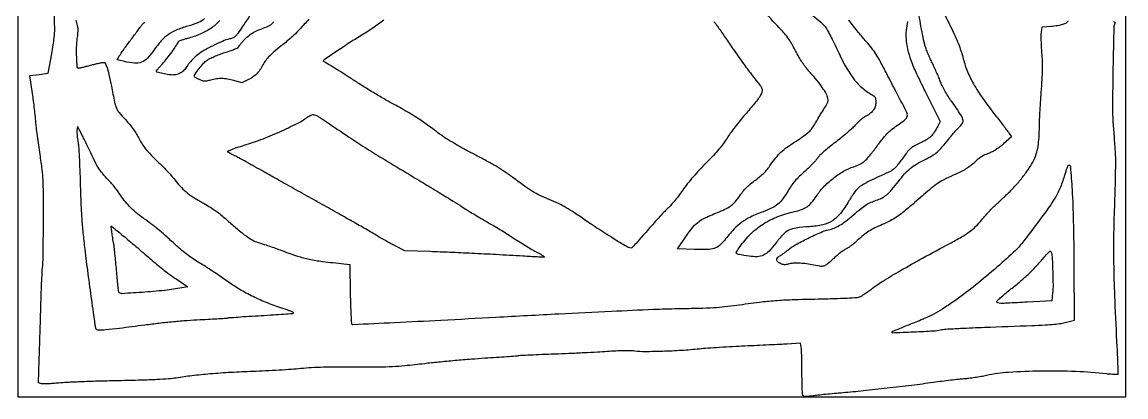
# Model space of a CAD drawing. Header units: millimetres. Extents: x 7 to 202, y 10 to 284.
# Drawn here: x 147.65 to 187.5, y 10 to 23.52 of the extents above; entities that cross this region are included whole.
import ezdxf

# ---------------------------------------------------------------- set-up
doc = ezdxf.new("R2010")
doc.units = ezdxf.units.MM
doc.layers.add('CUT', color=1, linetype='Continuous')
doc.layers.add('ENGRAVE', color=7, linetype='Continuous')

msp = doc.modelspace()

# ---------------------------------------------------------------- linework, layer by layer
at = {"layer": 'CUT'}
msp.add_lwpolyline([(147.5, 10), (187.5, 10), (187.5, 50), (147.5, 50)], close=True, dxfattribs=at)
at = {"layer": 'ENGRAVE', "extrusion": (0, 0, -1)}
for points in [[(-180.863, 23.995, -0.004885), (-181.168, 23.361, 0.006761), (-181.33, 23.02, 0.012304), (-181.452, 22.737, 0.014719), (-181.543, 22.489, 0.019357), (-181.61, 22.258, -0.034759), (-181.769, 21.769, -0.03243), (-181.998, 21.295, -0.025874), (-182.332, 20.768, -0.011552), (-182.823, 20.11, 0.001139), (-182.971, 19.919, 0.001344), (-183.111, 19.738, 0.001174), (-183.228, 19.584, 0.008449), (-183.283, 19.509), (-183.373, 19.382), (-183.08, 19.126, 0.015097), (-182.932, 19.004, 0.024299), (-182.798, 18.911, 0.027624), (-182.669, 18.84, 0.031073), (-182.539, 18.786, -0.029342), (-182.408, 18.733, -0.031951), (-182.288, 18.667, -0.028581), (-182.167, 18.579, -0.01675), (-182.032, 18.461, 0.022169), (-181.878, 18.329, 0.029367), (-181.725, 18.224, 0.023733), (-181.538, 18.122, 0.008977), (-181.268, 17.997, -0.014415), (-180.921, 17.832, -0.035551), (-180.68, 17.686, -0.022937), (-180.408, 17.474, -0.003247), (-179.871, 17.01, 0.007698), (-179.501, 16.696, 0.023012), (-179.235, 16.497, 0.02949), (-178.991, 16.351, 0.021292), (-178.704, 16.217, -0.015188), (-178.432, 16.094, -0.028698), (-178.223, 15.977, -0.02859), (-178.028, 15.836, -0.01495), (-177.801, 15.639, 0.014317), (-177.695, 15.547, 0.011828), (-177.576, 15.455, 0.012001), (-177.464, 15.375, 0.031062), (-177.378, 15.325, -0.036724), (-177.29, 15.272, -0.012212), (-177.17, 15.183, -0.012082), (-177.041, 15.077, -0.013466), (-176.921, 14.969, 0.018067), (-176.717, 14.787, 0.108263), (-176.591, 14.721, 0.1024), (-176.446, 14.713, 0.015349), (-176.158, 14.765, -0.020139), (-175.912, 14.807, -0.025264), (-175.681, 14.825, -0.028039), (-175.477, 14.819, -0.048619), (-175.31, 14.788, 0.03549), (-175.236, 14.773, 0.051014), (-175.169, 14.77, 0.049992), (-175.103, 14.781, 0.032385), (-175.029, 14.807, 0.074602), (-174.929, 14.868, 0.204691), (-174.892, 14.94, 0.204891), (-174.918, 15.016, 0.074742), (-175.009, 15.09, -0.018316), (-175.068, 15.128, -0.006984), (-175.147, 15.184, -0.006905), (-175.231, 15.248, -0.008407), (-175.308, 15.31, 0.048454), (-175.559, 15.481, 0.011103), (-176.014, 15.719, 0.011069), (-176.48, 15.935, 0.049037), (-176.766, 16.029, -0.042333), (-176.968, 16.092, -0.037928), (-177.165, 16.19, -0.029567), (-177.384, 16.339, -0.012678), (-177.658, 16.562, 0.007008), (-177.947, 16.802, 0.027524), (-178.134, 16.937, 0.039959), (-178.298, 17.024, 0.030252), (-178.489, 17.093, -0.050025), (-178.691, 17.176, -0.053939), (-178.867, 17.296, -0.040229), (-179.051, 17.479, -0.014354), (-179.284, 17.768, 0.019226), (-179.51, 18.045, 0.038071), (-179.714, 18.242, 0.039727), (-179.94, 18.401, 0.022963), (-180.233, 18.557, -0.022467), (-180.496, 18.697, -0.044287), (-180.689, 18.835, -0.038752), (-180.87, 19.016, -0.013538), (-181.101, 19.303, 0.009757), (-181.187, 19.41, 0.007069), (-181.286, 19.527, 0.007145), (-181.383, 19.635, 0.015449), (-181.462, 19.714, -0.058133), (-181.597, 19.877, -0.213958), (-181.618, 20.007, -0.082779), (-181.538, 20.181, -0.004766), (-181.203, 20.665, 0.013212), (-181.078, 20.853, 0.013029), (-180.962, 21.048, 0.013719), (-180.864, 21.234, 0.024016), (-180.796, 21.394, -0.009603), (-180.736, 21.544, -0.004836), (-180.655, 21.732, -0.0048), (-180.567, 21.925, -0.007103), (-180.486, 22.092, 0.011571), (-180.41, 22.253, 0.009469), (-180.336, 22.43, 0.009592), (-180.274, 22.594, 0.024741), (-180.237, 22.716, 0.011383), (-180.16, 23.06, 0.006816), (-180.083, 23.471, 0.005908), (-180.022, 23.857, 0.032786)], [(-187.051, 23.541, 0.087839), (-187.1, 23.516, 0.386891), (-187.105, 23.487, -0.133919), (-187.062, 23.341, -0.000725), (-187.033, 21.857, -0.002966), (-187.016, 20.504, -0.019808), (-187.039, 19.831, 0.000519), (-187.059, 19.551, 0.000415), (-187.08, 19.249, 0.000419), (-187.099, 18.969, 0.001062), (-187.113, 18.766, 0.017101), (-187.12, 18.523, 0.002633), (-187.115, 18.04, 0.002937), (-187.102, 17.47, 0.002547), (-187.083, 16.872, -0.006407), (-187.055, 15.756, -0.007518), (-187.058, 14.697, -0.006083), (-187.096, 13.471, -0.002461), (-187.175, 11.802, 0.002407), (-187.192, 11.429, 0.003875), (-187.203, 11.112, 0.000811), (-187.211, 10.834, 0.205129), (-187.202, 10.812, 0.205838), (-187.181, 10.803, 0.004994), (-187.076, 10.807, 0.01007), (-186.952, 10.815, 0.006579), (-186.808, 10.83, -0.018565), (-185.692, 10.915, -0.01315), (-184.436, 10.931, -0.013007), (-183.265, 10.884, -0.037704), (-182.464, 10.77, 0.009907), (-182.269, 10.732, 0.006626), (-182.045, 10.695, 0.006673), (-181.827, 10.665, 0.013033), (-181.652, 10.648, -0.008462), (-181.459, 10.63, -0.002701), (-181.173, 10.599, -0.002695), (-180.855, 10.56, -0.003004), (-180.549, 10.519, 0.003694), (-179.761, 10.415, 0.002678), (-178.883, 10.31, 0.002703), (-178.02, 10.216, 0.004321), (-177.281, 10.147, -0.001869), (-176.971, 10.119, -0.001798), (-176.656, 10.088, -0.001778), (-176.379, 10.06, -0.006537), (-176.203, 10.038, 0.006929), (-176.031, 10.018, 0.033815), (-175.933, 10.014, 0.065838), (-175.873, 10.024, 0.180179), (-175.84, 10.049, 0.128221), (-175.826, 10.093, 0.002883), (-175.815, 10.314, 0.006309), (-175.807, 10.575, 0.004204), (-175.804, 10.874, -0.002866), (-175.802, 11.18, -0.003674), (-175.796, 11.461, -0.002841), (-175.788, 11.696, -0.031276), (-175.779, 11.79), (-175.755, 11.936), (-175.269, 11.907, 0.002163), (-175.014, 11.893, 0.000626), (-174.621, 11.873, 0.00063), (-174.177, 11.852, 0.000672), (-173.743, 11.833, -0.002859), (-173.301, 11.811, -0.002392), (-172.831, 11.783, -0.002413), (-172.402, 11.753, -0.006605), (-172.099, 11.727, 0.009544), (-171.462, 11.675, 0.007561), (-170.771, 11.642, 0.007149), (-170.146, 11.631, 0.029426), (-169.768, 11.652, -0.022557), (-169.593, 11.664, -0.009879), (-169.359, 11.665, -0.008708), (-169.082, 11.656, -0.006056), (-168.77, 11.636, 0.004616), (-168.424, 11.614, 0.00166), (-167.932, 11.588, 0.001646), (-167.392, 11.563, 0.001952), (-166.882, 11.543, -0.001317), (-166.413, 11.525, -0.001875), (-165.996, 11.507, -0.001036), (-165.644, 11.489, -0.027796), (-165.55, 11.479, 0.021658), (-165.459, 11.468, 0.000993), (-165.146, 11.445, 0.001652), (-164.774, 11.419, 0.001183), (-164.357, 11.392, -0.004501), (-163.87, 11.358, -0.002518), (-163.278, 11.308, -0.002512), (-162.68, 11.251, -0.004085), (-162.172, 11.197, 0.003707), (-161.472, 11.121, 0.012891), (-161.018, 11.086, 0.011555), (-160.539, 11.074, 0.002546), (-159.717, 11.075, -0.002916), (-159.055, 11.076, -0.005946), (-158.535, 11.068, -0.007383), (-158.102, 11.049, -0.010068), (-157.712, 11.019, 0.006967), (-157.381, 10.991, 0.002796), (-156.927, 10.961, 0.002766), (-156.437, 10.935, 0.003493), (-155.984, 10.916, -0.005584), (-155.184, 10.88, -0.006958), (-154.442, 10.828, -0.007638), (-153.777, 10.761, -0.012343), (-153.214, 10.682, 0.022035), (-152.936, 10.649, 0.007076), (-152.521, 10.623, 0.005259), (-151.949, 10.602, 0.001934), (-151.142, 10.583, -0.002277), (-150.467, 10.567, -0.002537), (-149.817, 10.546, -0.002341), (-149.262, 10.522, -0.013336), (-148.968, 10.5, 0.007), (-148.765, 10.482, 0.008719), (-148.576, 10.472, 0.007303), (-148.417, 10.468, 0.063778), (-148.348, 10.476), (-148.236, 10.504), (-148.266, 11.324, -0.000741), (-148.279, 11.726, -0.000302), (-148.297, 12.272, -0.000299), (-148.315, 12.86, -0.000381), (-148.331, 13.401, 0.001657), (-148.347, 13.886, 0.00264), (-148.364, 14.301, 0.000558), (-148.381, 14.665, 0.12701), (-148.391, 14.697, -0.134561), (-148.4, 14.729, -0.00037), (-148.409, 15.193, -0.002195), (-148.415, 15.717, -0.001364), (-148.419, 16.332, -0.001402), (-148.419, 17.363, -0.011822), (-148.406, 17.828, -0.018946), (-148.373, 18.206, -0.006808), (-148.298, 18.741, 0.003276), (-148.248, 19.079, 0.003102), (-148.202, 19.424, 0.003081), (-148.164, 19.73, 0.010873), (-148.146, 19.927, -0.008601), (-148.129, 20.115, -0.003109), (-148.099, 20.381, -0.003082), (-148.063, 20.672, -0.003661), (-148.024, 20.947), (-147.93, 21.592), (-148.262, 21.634), (-148.595, 21.675), (-148.719, 22.383, -0.006011), (-148.77, 22.696, -0.009094), (-148.807, 22.969, -0.010083), (-148.828, 23.193, -0.033496), (-148.829, 23.34, 0.011191), (-148.811, 23.8, 0.017234)], [(-149.592, 23.596, 0.012055), (-149.64, 23.4, 0.03877), (-149.658, 23.267, 0.038473), (-149.655, 23.133, 0.011735), (-149.631, 22.93, -0.028749), (-149.605, 22.617, -0.01844), (-149.608, 22.252, -0.009397), (-149.631, 21.909, -0.395029), (-149.681, 21.863, -0.051008), (-149.713, 21.867, -0.001935), (-149.83, 21.894, -0.003464), (-149.967, 21.927, -0.002431), (-150.122, 21.967, 0.003852), (-150.279, 22.006, 0.005067), (-150.422, 22.039, 0.003737), (-150.543, 22.065, 0.047796), (-150.589, 22.07, 0.284967), (-150.652, 22.032, 0.038907), (-150.715, 21.882, 0.024775), (-150.783, 21.63, 0.005964), (-150.872, 21.206, -0.003579), (-150.989, 20.629, -0.047575), (-151.054, 20.422, -0.07367), (-151.151, 20.262, -0.013758), (-151.378, 20.003, 0.013321), (-151.535, 19.824, 0.017247), (-151.668, 19.652, 0.018549), (-151.781, 19.482, 0.02123), (-151.876, 19.312, -0.021556), (-151.984, 19.119, -0.031514), (-152.097, 18.959, -0.024165), (-152.249, 18.788, -0.007467), (-152.495, 18.545, 0.007768), (-152.686, 18.355, 0.006038), (-152.888, 18.143, 0.006109), (-153.072, 17.94, 0.014683), (-153.201, 17.785, -0.026332), (-153.406, 17.551, -0.032047), (-153.623, 17.355, -0.028512), (-153.882, 17.172, -0.015196), (-154.222, 16.974, 0.014516), (-154.453, 16.84, 0.020928), (-154.649, 16.708, 0.016059), (-154.867, 16.535, 0.004982), (-155.184, 16.261, -0.007708), (-155.545, 15.953, -0.023586), (-155.802, 15.759, -0.034233), (-156.014, 15.636, -0.046976), (-156.22, 15.557, 0.011564), (-156.352, 15.516, 0.003112), (-156.56, 15.446, 0.00315), (-156.795, 15.364, 0.003257), (-157.026, 15.28, -0.010321), (-157.596, 15.08, -0.026424), (-158.019, 14.967, -0.022273), (-158.49, 14.888, -0.005609), (-159.263, 14.803), (-159.476, 14.782), (-159.496, 13.721, -0.003286), (-159.506, 13.312, -0.005216), (-159.521, 12.962, -0.001482), (-159.538, 12.659, -0.197735), (-159.554, 12.627, -0.197301), (-159.59, 12.614, -0.000066), (-161.097, 12.686, -0.001078), (-162.771, 12.77, -0.000653), (-164.753, 12.877, 0.000743), (-167.028, 12.999, 0.001263), (-168.931, 13.093, 0.001376), (-170.435, 13.16, 0.005951), (-171.329, 13.186, -0.002368), (-172.104, 13.203, -0.007929), (-172.611, 13.225, -0.010992), (-173.022, 13.258, -0.009419), (-173.452, 13.311, 0.00427), (-174.267, 13.419, 0.011859), (-174.841, 13.477, 0.010829), (-175.446, 13.51, 0.003078), (-176.387, 13.534, -0.002414), (-176.97, 13.549, -0.004815), (-177.432, 13.568, -0.002723), (-177.799, 13.588, -0.088249), (-177.885, 13.608, -0.039766), (-177.945, 13.64, -0.005481), (-178.063, 13.718, -0.00626), (-178.201, 13.814, -0.005262), (-178.345, 13.919, 0.021755), (-178.746, 14.191, 0.006983), (-179.365, 14.56, 0.00595), (-180.16, 15.007, 0.003296), (-181.14, 15.535, -0.010606), (-181.562, 15.77, -0.026978), (-181.854, 15.963, -0.033913), (-182.082, 16.157, -0.028993), (-182.295, 16.391, 0.009767), (-182.391, 16.504, 0.00615), (-182.507, 16.633, 0.006174), (-182.624, 16.756, 0.011259), (-182.723, 16.854, -0.000006), (-182.828, 16.954, -0.000003), (-182.968, 17.085, -0.000003), (-183.115, 17.224, -0.000003), (-183.248, 17.349, -0.021468), (-183.515, 17.623, -0.017073), (-183.778, 17.939, -0.017467), (-184.009, 18.259, -0.030878), (-184.174, 18.54, -0.044161), (-184.264, 18.766, -0.030823), (-184.327, 19.035, -0.02592), (-184.364, 19.355, -0.015253), (-184.377, 19.74, 0.010496), (-184.381, 19.932, 0.002531), (-184.397, 20.251, 0.002597), (-184.419, 20.616, 0.002575), (-184.445, 20.982, -0.004164), (-184.477, 21.457, -0.010642), (-184.491, 21.802, -0.013207), (-184.488, 22.1, -0.010818), (-184.469, 22.418, 0.006206), (-184.454, 22.642, 0.006609), (-184.445, 22.861, 0.00632), (-184.442, 23.05, 0.030244), (-184.448, 23.158), (-184.471, 23.349), (-184.789, 23.374, -0.01676), (-185.041, 23.403, -0.039927), (-185.225, 23.445, -0.056277), (-185.351, 23.5, -0.138363), (-185.421, 23.573, -0.111101)], [(-154.24, 23.649, 0.08562), (-154.012, 23.508, 0.025517), (-153.625, 23.374, -0.026887), (-153.213, 23.23, -0.057346), (-152.918, 23.068, -0.058266), (-152.671, 22.844, -0.028584), (-152.409, 22.509, 0.039991), (-152.175, 22.222, 0.109385), (-151.958, 22.077, 0.111777), (-151.704, 22.039, 0.042798), (-151.348, 22.097), (-151.079, 22.164), (-151.171, 22.315, 0.015086), (-151.224, 22.398, 0.003201), (-151.322, 22.538, 0.003348), (-151.439, 22.699, 0.003175), (-151.559, 22.862, -0.000537), (-151.681, 23.024, -0.000552), (-151.801, 23.185, -0.000534), (-151.905, 23.325, -0.00235), (-151.966, 23.408, 0.033798), (-152.015, 23.468, 0.030403), (-152.075, 23.523, 0.031705)], [(-155.864, 23.743, -0.007732), (-155.596, 23.346, 0.006307), (-155.436, 23.11, 0.052247), (-155.352, 23.012, 0.091189), (-155.267, 22.957, 0.037882), (-155.138, 22.914, -0.042491), (-154.881, 22.828, -0.014272), (-154.522, 22.659, -0.014355), (-154.173, 22.47, -0.040449), (-153.945, 22.311, -0.02475), (-153.859, 22.234, -0.013902), (-153.763, 22.132, -0.013847), (-153.672, 22.024, -0.021932), (-153.6, 21.926, 0.042453), (-153.488, 21.784, 0.068404), (-153.368, 21.688, 0.074226), (-153.235, 21.632, 0.060477), (-153.081, 21.613, 0.042239), (-152.944, 21.624, 0.011926), (-152.734, 21.664, 0.004484), (-152.516, 21.714, 0.348187), (-152.495, 21.74, 0.165755), (-152.502, 21.762, 0.00555), (-152.56, 21.835, 0.009978), (-152.633, 21.921, 0.006726), (-152.718, 22.016, -0.021188), (-152.876, 22.203, -0.010241), (-153.063, 22.453, -0.00797), (-153.233, 22.699, -0.06509), (-153.293, 22.821, 0.218157), (-153.311, 22.84, 0.009228), (-153.397, 22.873, 0.014422), (-153.503, 22.908, 0.009607), (-153.627, 22.942, -0.037778), (-154.088, 23.097, -0.049747), (-154.476, 23.31, -0.053636), (-154.792, 23.58, -0.057032)], [(-158.006, 23.626, -0.012576), (-157.838, 23.443, 0.013477), (-157.664, 23.253, 0.010253), (-157.463, 23.055, 0.01037), (-157.258, 22.869, 0.015761), (-157.072, 22.717, -0.010391), (-156.788, 22.489, -0.024048), (-156.587, 22.305, -0.031628), (-156.443, 22.14, -0.04613), (-156.341, 21.977, 0.030347), (-156.235, 21.795, 0.047014), (-156.12, 21.654, 0.049455), (-155.985, 21.542, 0.038495), (-155.82, 21.447), (-155.577, 21.332), (-155.296, 21.41, -0.022881), (-155.061, 21.464, -0.039847), (-154.862, 21.484, -0.041766), (-154.669, 21.471, -0.028211), (-154.453, 21.427, 0.014058), (-154.316, 21.394, 0.062725), (-154.234, 21.388, 0.071224), (-154.158, 21.402, 0.021343), (-154.048, 21.446, 0.014882), (-153.979, 21.479, 0.022035), (-153.921, 21.512, 0.018411), (-153.877, 21.542, 0.237586), (-153.868, 21.559, 0.153785), (-153.896, 21.648, 0.012646), (-154.042, 21.846, 0.017643), (-154.202, 22.037, 0.053145), (-154.329, 22.151, 0.045149), (-154.423, 22.207, 0.011312), (-154.586, 22.28, 0.011461), (-154.777, 22.356, 0.011311), (-154.972, 22.424, -0.005312), (-155.155, 22.485, -0.008602), (-155.31, 22.541, -0.003078), (-155.44, 22.592, -0.307343), (-155.45, 22.607, 0.163507), (-155.456, 22.626, 0.004745), (-155.51, 22.695, 0.009093), (-155.575, 22.775, 0.006084), (-155.653, 22.865, 0.033236), (-155.805, 23.014, 0.044135), (-155.962, 23.126, 0.035429), (-156.162, 23.226, 0.01333), (-156.455, 23.338, -0.039515), (-156.558, 23.384, -0.046497), (-156.647, 23.444, -0.0385), (-156.736, 23.528, -0.017149)], [(-172.621, 23.548, 0.012324), (-172.692, 23.456, 0.002882), (-172.806, 23.296, 0.002969), (-172.936, 23.112, 0.002912), (-173.064, 22.924, -0.00487), (-173.364, 22.486, -0.003624), (-173.705, 22.009, -0.003065), (-174.02, 21.579, -0.019494), (-174.19, 21.368, 0.022822), (-174.318, 21.206, 0.106716), (-174.366, 21.098, 0.137014), (-174.358, 20.994, 0.047361), (-174.294, 20.856, 0.03082), (-174.227, 20.758, 0.005709), (-174.091, 20.586, 0.006104), (-173.928, 20.389, 0.005533), (-173.754, 20.189, -0.009875), (-173.572, 19.975, -0.007746), (-173.383, 19.737, -0.007842), (-173.213, 19.51, -0.019014), (-173.098, 19.335, 0.020607), (-172.964, 19.135, 0.017224), (-172.806, 18.934, 0.014332), (-172.608, 18.712, 0.00751), (-172.35, 18.447, -0.009287), (-172.105, 18.193, -0.009877), (-171.874, 17.936, -0.010365), (-171.665, 17.683, -0.013777), (-171.487, 17.444, 0.009036), (-171.343, 17.248, 0.008803), (-171.191, 17.055, 0.008736), (-171.052, 16.89, 0.032213), (-170.955, 16.794, -0.020779), (-170.851, 16.694, -0.004111), (-170.672, 16.505, -0.004349), (-170.468, 16.281, -0.004031), (-170.262, 16.049, 0.000671), (-170.065, 15.823, 0.000924), (-169.887, 15.621, 0.000583), (-169.738, 15.451, 0.011224), (-169.69, 15.399, 0.198132), (-169.627, 15.372, 0.10989), (-169.543, 15.389, 0.031873), (-169.397, 15.466, 0.002434), (-169.017, 15.699, 0.003151), (-168.756, 15.864, 0.002314), (-168.469, 16.049, 0.002337), (-168.198, 16.227, 0.005198), (-167.994, 16.366, -0.00603), (-167.588, 16.641, -0.01596), (-167.29, 16.825, -0.01891), (-167.011, 16.972, -0.012129), (-166.677, 17.121, 0.013288), (-166.34, 17.272, 0.024245), (-166.076, 17.416, 0.019305), (-165.789, 17.605, 0.005574), (-165.362, 17.92, -0.014214), (-165.094, 18.11, -0.01211), (-164.801, 18.296, -0.01032), (-164.456, 18.493, -0.005785), (-164.03, 18.719, 0.005378), (-163.678, 18.905, 0.005427), (-163.332, 19.098, 0.005302), (-163.034, 19.273, 0.021824), (-162.859, 19.388, 0.000469), (-162.711, 19.496, 0.000227), (-162.522, 19.633, 0.000225), (-162.326, 19.777, 0.000323), (-162.151, 19.905, -0.015329), (-161.957, 20.038, -0.006878), (-161.695, 20.202, -0.006802), (-161.412, 20.367, -0.009192), (-161.152, 20.509, 0.009924), (-160.863, 20.667, 0.004245), (-160.482, 20.889, 0.004198), (-160.079, 21.133, 0.005515), (-159.716, 21.363, -0.001577), (-159.385, 21.576, -0.001993), (-159.077, 21.772, -0.001575), (-158.817, 21.934, -0.016106), (-158.707, 21.997, 0.012022), (-158.639, 22.035, 0.017942), (-158.582, 22.072, 0.013165), (-158.538, 22.105, 0.230963), (-158.53, 22.121, 0.246185), (-158.556, 22.171, 0.001623), (-158.977, 22.459, 0.006552), (-159.425, 22.757, 0.006734), (-159.877, 23.04, -0.012346), (-160.307, 23.315, -0.013042), (-160.714, 23.607, -0.013062)], [(-176.195, 23.76, -0.01186), (-176.483, 23.515, 0.035217), (-176.592, 23.413, 0.038888), (-176.682, 23.3, 0.028313), (-176.773, 23.147, 0.009131), (-176.89, 22.911, -0.002165), (-177.179, 22.309, -0.010412), (-177.352, 21.971, -0.017608), (-177.491, 21.734, -0.019994), (-177.64, 21.518, -0.02299), (-177.798, 21.326, -0.027054), (-177.966, 21.16, -0.027936), (-178.145, 21.018, -0.027993), (-178.339, 20.897, 0.038132), (-178.411, 20.85, 0.119063), (-178.447, 20.805, 0.092735), (-178.464, 20.742, 0.017892), (-178.468, 20.624, 0.079743), (-178.443, 20.468, 0.08393), (-178.37, 20.331, 0.071852), (-178.246, 20.209, 0.041086), (-178.066, 20.1, -0.050225), (-178.001, 20.058, -0.013903), (-177.908, 19.981, -0.013893), (-177.807, 19.887, -0.014136), (-177.713, 19.787, 0.023481), (-177.593, 19.667, 0.007806), (-177.407, 19.503, 0.007752), (-177.196, 19.327, 0.008748), (-176.987, 19.164, -0.009269), (-176.786, 19.007, -0.010265), (-176.598, 18.849, -0.009703), (-176.443, 18.707, -0.051074), (-176.368, 18.619, 0.023035), (-176.309, 18.541, 0.010192), (-176.223, 18.444, 0.010063), (-176.129, 18.344, 0.013357), (-176.038, 18.257, -0.004576), (-175.718, 17.961, -0.021733), (-175.544, 17.781, -0.03181), (-175.419, 17.621, -0.018653), (-175.289, 17.415, 0.024562), (-175.104, 17.131, 0.063066), (-174.937, 16.951, 0.062079), (-174.729, 16.818, 0.023218), (-174.409, 16.682, -0.019411), (-173.945, 16.489, -0.050526), (-173.633, 16.306, -0.048095), (-173.356, 16.058, -0.016261), (-173.002, 15.648, 0.045552), (-172.814, 15.454, 0.103532), (-172.636, 15.356, 0.06915), (-172.39, 15.317, 0.012426), (-171.924, 15.319), (-171.312, 15.337), (-171.526, 15.655, 0.014248), (-171.827, 16.077, 0.063172), (-172.039, 16.295, 0.059554), (-172.305, 16.458, 0.011782), (-172.82, 16.681, -0.019312), (-173.085, 16.801, -0.051192), (-173.26, 16.912, -0.052772), (-173.406, 17.054, -0.021584), (-173.574, 17.276, 0.019571), (-173.693, 17.433, 0.02567), (-173.814, 17.566, 0.024433), (-173.952, 17.692, 0.015386), (-174.125, 17.824, -0.014989), (-174.301, 17.959, -0.026255), (-174.437, 18.082, -0.027737), (-174.554, 18.214, -0.019281), (-174.672, 18.375, 0.02291), (-174.859, 18.626, 0.034152), (-175.046, 18.826, 0.030642), (-175.274, 19.013, 0.014385), (-175.589, 19.228, -0.00971), (-175.876, 19.419, -0.031716), (-176.054, 19.561, -0.045506), (-176.175, 19.692, -0.045431), (-176.271, 19.844, 0.012498), (-176.318, 19.929, 0.003771), (-176.393, 20.057, 0.003776), (-176.479, 20.199, 0.004096), (-176.565, 20.336, -0.006103), (-176.693, 20.543, -0.056502), (-176.738, 20.638, -0.107116), (-176.746, 20.717, -0.045866), (-176.725, 20.821, -0.06354), (-176.65, 20.989, -0.019025), (-176.496, 21.223, -0.017839), (-176.292, 21.487, -0.014238), (-176.055, 21.757, 0.02351), (-175.934, 21.9, 0.0178), (-175.814, 22.068, 0.016068), (-175.695, 22.262, 0.011752), (-175.575, 22.484, -0.012682), (-175.425, 22.758, -0.028373), (-175.295, 22.957, -0.024122), (-175.131, 23.158, -0.006974), (-174.858, 23.452, 0.010849), (-174.498, 23.847, 0.028266)], [(-179.613, 23.548, -0.02921), (-179.565, 23.224, -0.038606), (-179.561, 22.925, -0.039897), (-179.617, 22.546, -0.031916), (-179.735, 22.151, -0.021823), (-179.943, 21.653, -0.006782), (-180.299, 20.925), (-180.796, 19.94), (-180.708, 19.767, 0.026924), (-180.58, 19.546, 0.058135), (-180.454, 19.395, 0.057103), (-180.296, 19.275, 0.025164), (-180.062, 19.154, -0.013198), (-179.865, 19.056, -0.046119), (-179.745, 18.979, -0.050655), (-179.648, 18.885, -0.018337), (-179.53, 18.733, 0.005322), (-179.288, 18.406, 0.037104), (-179.156, 18.257, 0.06014), (-179.031, 18.161, 0.027251), (-178.847, 18.066, -0.005412), (-178.177, 17.754, -0.048122), (-177.899, 17.586, -0.076441), (-177.711, 17.395, -0.023671), (-177.489, 17.057, 0.03374), (-177.19, 16.618, 0.082341), (-176.902, 16.355, 0.087462), (-176.555, 16.208, 0.041693), (-176.074, 16.139, -0.018728), (-175.6, 16.093, -0.080321), (-175.329, 16.011, -0.090963), (-175.115, 15.852, -0.027865), (-174.856, 15.543, 0.029982), (-174.619, 15.262, 0.089325), (-174.417, 15.115, 0.103604), (-174.195, 15.059, 0.049016), (-173.898, 15.076, 0.002944), (-173.511, 15.139, 0.161495), (-173.446, 15.173, 0.343732), (-173.441, 15.229, 0.012143), (-173.568, 15.421, 0.04597), (-173.954, 15.878, 0.05125), (-174.405, 16.238, 0.050199), (-174.928, 16.505, 0.041191), (-175.529, 16.684, -0.036323), (-175.79, 16.759, -0.064291), (-175.988, 16.862, -0.06349), (-176.154, 17.013, -0.03455), (-176.319, 17.235, 0.047208), (-176.582, 17.571, 0.036162), (-176.927, 17.885, 0.036572), (-177.307, 18.142, 0.053215), (-177.677, 18.305, -0.035987), (-177.897, 18.393, -0.065424), (-178.058, 18.5, -0.044245), (-178.224, 18.671, -0.009055), (-178.483, 19.003, 0.006657), (-178.744, 19.341, 0.027292), (-178.915, 19.534, 0.035705), (-179.083, 19.681, 0.017742), (-179.315, 19.844, -0.02782), (-179.533, 20.005, -0.172915), (-179.604, 20.122, -0.154864), (-179.588, 20.265, -0.021099), (-179.453, 20.538, 0.003711), (-179.354, 20.721, 0.00105), (-179.203, 21.009, 0.001058), (-179.033, 21.334, 0.001119), (-178.868, 21.655, -0.005149), (-178.64, 22.088, -0.018264), (-178.481, 22.358, -0.023918), (-178.326, 22.577, -0.014642), (-178.125, 22.82, 0.010552), (-177.846, 23.15, 0.004848), (-177.497, 23.591, 0.004836)]]:
    msp.add_lwpolyline(points, format="xyb", dxfattribs=at)
for points in [[(-158.644, 19.92, -0.002295), (-159.438, 19.384, -0.0056), (-160.029, 18.998, -0.005361), (-160.643, 18.616, -0.001947), (-161.523, 18.087, 0.001217), (-162.115, 17.731, 0.001225), (-162.705, 17.374, 0.001194), (-163.217, 17.059, 0.004934), (-163.525, 16.866, -0.003891), (-163.769, 16.711, -0.002986), (-164.038, 16.546, -0.003019), (-164.291, 16.395, -0.007161), (-164.482, 16.286, 0.007578), (-164.668, 16.18, 0.003664), (-164.902, 16.039, 0.003632), (-165.144, 15.888, 0.005212), (-165.356, 15.751, -0.006039), (-165.567, 15.616, -0.00439), (-165.805, 15.47, -0.004435), (-166.032, 15.335, -0.009694), (-166.21, 15.237, 0.008779), (-166.348, 15.161, 0.019414), (-166.45, 15.097, 0.032988), (-166.506, 15.053, 0.684132), (-166.501, 15.038, 0.014874), (-166.443, 15.039, 0.000643), (-166.241, 15.049, 0.001096), (-166, 15.062, 0.000781), (-165.731, 15.078, -0.00109), (-164.765, 15.132, -0.001464), (-163.888, 15.177, -0.001616), (-163.095, 15.213, -0.002205), (-162.38, 15.24), (-161.465, 15.27), (-161.113, 15.449, 0.006683), (-160.955, 15.533, 0.00392), (-160.767, 15.637, 0.003919), (-160.581, 15.744, 0.006659), (-160.427, 15.836, -0.008431), (-160.219, 15.96, -0.001038), (-159.762, 16.222, -0.001228), (-159.217, 16.531, -0.001014), (-158.634, 16.858, 0.000198), (-158.018, 17.202, 0.000171), (-157.371, 17.564, 0.000172), (-156.784, 17.893, 0.000501), (-156.379, 18.12, -0.001275), (-156.055, 18.302, -0.001417), (-155.741, 18.476, -0.001309), (-155.472, 18.622, -0.007412), (-155.328, 18.698, 0.005536), (-155.231, 18.748, 0.008809), (-155.15, 18.793, 0.003425), (-155.081, 18.834, 0.263945), (-155.075, 18.844, 0.290183), (-155.097, 18.878, 0.015997), (-155.219, 18.931, 0.016609), (-155.399, 18.996, 0.005476), (-155.668, 19.079, -0.020147), (-156.262, 19.282, -0.012163), (-156.949, 19.567, -0.011392), (-157.58, 19.865, -0.044988), (-157.945, 20.09, 0.062361), (-158.084, 20.17, 0.159603), (-158.199, 20.179, 0.081222), (-158.343, 20.118, 0.008918)], [(-149.666, 19.211, 0.032837), (-149.686, 19.055, 0.002937), (-149.71, 18.662, 0.003816), (-149.731, 18.191, 0.002969), (-149.748, 17.68, -0.003446), (-149.771, 16.978, -0.007306), (-149.801, 16.435, -0.007968), (-149.845, 15.924, -0.005013), (-149.911, 15.328, -0.002416), (-150.023, 14.445, -0.001979), (-150.151, 13.503, -0.000577), (-150.279, 12.595, -0.049667), (-150.312, 12.46, -0.325065), (-150.377, 12.416, -0.01341), (-150.676, 12.431, -0.011573), (-151.16, 12.481, -0.00196), (-152.08, 12.601, 0.005147), (-152.591, 12.665, 0.004967), (-153.109, 12.719, 0.005102), (-153.612, 12.76, 0.006481), (-154.078, 12.788, -0.001486), (-154.441, 12.807, -0.002245), (-154.757, 12.825, -0.000861), (-155.028, 12.842, -0.053408), (-155.075, 12.85, 0.051636), (-155.124, 12.859, 0.000573), (-155.455, 12.882, 0.001779), (-155.839, 12.908, 0.001157), (-156.282, 12.935, -0.001409), (-156.721, 12.962, -0.002292), (-157.095, 12.988, -0.000318), (-157.426, 13.012, -0.179628), (-157.443, 13.02, -0.43731), (-157.443, 13.044, -0.076622), (-157.4, 13.07, -0.018554), (-157.294, 13.11, -0.001277), (-156.99, 13.213, 0.01669), (-156.439, 13.417, 0.018616), (-155.923, 13.651, 0.019395), (-155.446, 13.913, 0.022206), (-155.013, 14.2, -0.006673), (-154.789, 14.359, -0.004409), (-154.527, 14.536, -0.004436), (-154.27, 14.703, -0.008576), (-154.06, 14.831, 0.014001), (-153.843, 14.968, 0.012719), (-153.626, 15.121, 0.012747), (-153.417, 15.285, 0.014251), (-153.225, 15.453, -0.004217), (-152.884, 15.764, -0.008648), (-152.611, 16.001, -0.010356), (-152.365, 16.198, -0.010431), (-152.112, 16.384, 0.015432), (-151.814, 16.608, 0.024568), (-151.575, 16.82, 0.027602), (-151.379, 17.033, 0.02932), (-151.213, 17.263, -0.015819), (-151.122, 17.394, -0.008825), (-151.005, 17.548, -0.008797), (-150.88, 17.7, -0.014102), (-150.768, 17.825, 0.011718), (-150.55, 18.066, 0.033456), (-150.414, 18.246, 0.029583), (-150.294, 18.455, 0.007604), (-150.127, 18.806, -0.003499), (-150.037, 18.998, -0.002967), (-149.939, 19.201, -0.002991), (-149.848, 19.384, -0.008386), (-149.781, 19.511), (-149.644, 19.761), (-149.631, 19.606, -0.030635), (-149.629, 19.53, -0.012247), (-149.636, 19.426, -0.012066), (-149.649, 19.314, -0.014895)], [(-185.273, 17.958, 0.03093), (-185.113, 17.517, 0.037614), (-184.908, 17.128, 0.020173), (-184.562, 16.621, 0.003012), (-183.817, 15.633, 0.041696), (-183.446, 15.222, 0.009821), (-182.756, 14.602, 0.010586), (-181.984, 13.962, 0.01586), (-181.282, 13.44, 0.010273), (-180.872, 13.168, 0.021395), (-180.539, 12.976, 0.019745), (-180.175, 12.804, 0.007516), (-179.656, 12.593, -0.002045), (-179.43, 12.504, -0.003194), (-179.237, 12.425, -0.000915), (-179.069, 12.356, -0.109376), (-179.05, 12.342, -0.665818), (-179.062, 12.317, -0.00079), (-179.836, 12.349, -0.00274), (-180.552, 12.384, -0.041282), (-180.799, 12.418, 0.039362), (-181.003, 12.446, 0.003398), (-181.529, 12.475, 0.002475), (-182.389, 12.513, 0.000377), (-184.108, 12.577, -0.003485), (-184.59, 12.598, -0.010237), (-184.921, 12.622, -0.014681), (-185.165, 12.651, -0.029176), (-185.356, 12.692), (-185.646, 12.771), (-185.634, 14.747, -0.003683), (-185.613, 16.345, -0.010083), (-185.567, 17.473, -0.006374), (-185.506, 18.297, -0.558638), (-185.414, 18.343, -0.161462), (-185.396, 18.321, -0.00585), (-185.358, 18.221, -0.010194), (-185.316, 18.099, -0.006916)], [(-151.401, 15.73, 0.001848), (-151.628, 15.54, 0.001187), (-151.889, 15.318, 0.001193), (-152.145, 15.099, 0.002239), (-152.35, 14.921, -0.009254), (-152.549, 14.753, -0.006078), (-152.784, 14.566, -0.006115), (-153.017, 14.39, -0.011702), (-153.209, 14.256), (-153.629, 13.977), (-153.488, 13.948, 0.023006), (-152.89, 13.853, 0.00988), (-152.085, 13.779, 0.003118), (-151.253, 13.724, 0.275831), (-151.147, 13.779, 0.108684), (-151.135, 13.815, 0.001711), (-151.11, 14.028, 0.00444), (-151.084, 14.277, 0.002916), (-151.058, 14.564, -0.002732), (-151.03, 14.866, -0.002928), (-151.001, 15.161, -0.002774), (-150.972, 15.414, -0.013801), (-150.951, 15.556, 0.004091), (-150.911, 15.799, 0.008272), (-150.884, 15.991, 0.003249), (-150.865, 16.147, 0.510025), (-150.876, 16.157, 0.119789), (-150.888, 16.152, 0.000258), (-151.037, 16.03, 0.001734), (-151.205, 15.893, 0.001074)], [(-184.809, 15.203, 0.040713), (-184.839, 14.982, 0.005459), (-184.859, 14.513, 0.006327), (-184.868, 14.042, 0.026287), (-184.855, 13.758), (-184.827, 13.469), (-183.947, 13.42, 0.000834), (-183.208, 13.38, 0.015932), (-182.978, 13.375, 0.061596), (-182.871, 13.389, 0.340776), (-182.838, 13.432, 0.204549), (-182.854, 13.468, 0.006201), (-182.976, 13.582, 0.011329), (-183.127, 13.714, 0.007478), (-183.306, 13.859, -0.010421), (-183.655, 14.143, -0.013146), (-183.965, 14.421, -0.013303), (-184.257, 14.713, -0.011138), (-184.551, 15.036, 0.00368), (-184.7, 15.206, 0.067021), (-184.755, 15.253, 0.377698), (-184.786, 15.248, 0.121283)]]:
    msp.add_lwpolyline(points, format="xyb", close=True, dxfattribs=at)

doc.saveas('drawing.dxf')
